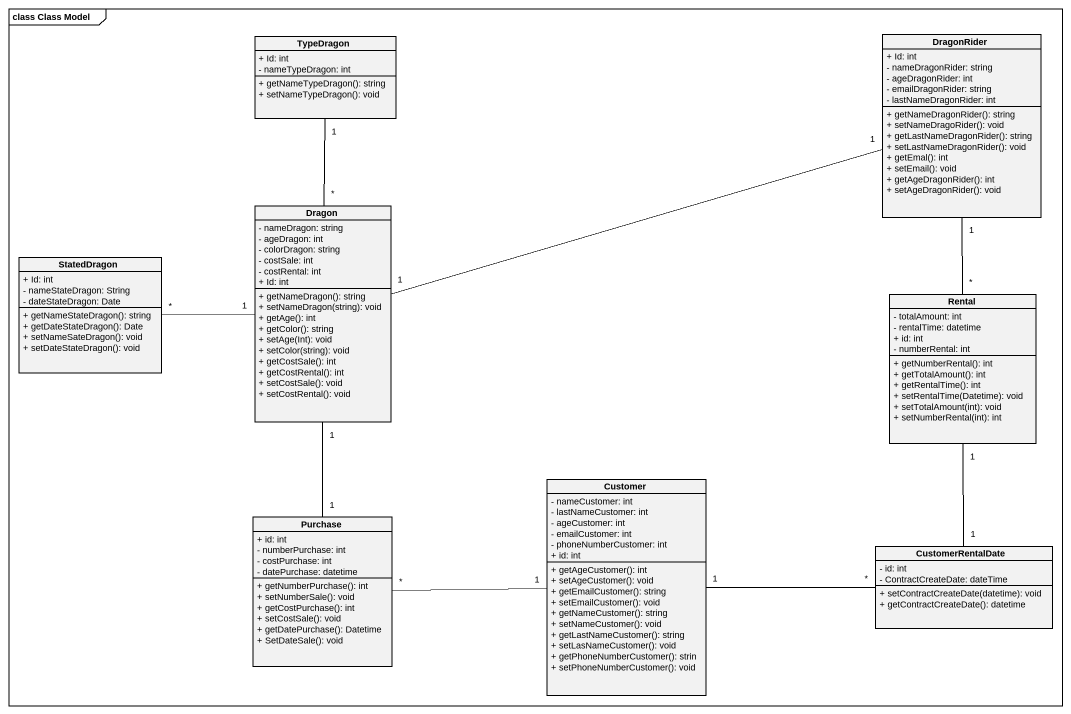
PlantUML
@startuml
mainframe class Class Model
hide circle
hide empty members
skinparam classAttributeIconSize 0
class TypeDragon {
  + Id: int
  - nameTypeDragon: int
  + getNameTypeDragon(): string
  + setNameTypeDragon(): void
}
class DragonRider {
  + Id: int
  - nameDragonRider: string
  - ageDragonRider: int
  - emailDragonRider: string
  - lastNameDragonRider: int
  + getNameDragonRider(): string
  + setNameDragoRider(): void
  + getLastNameDragonRider(): string
  + setLastNameDragonRider(): void
  + getEmal(): int
  + setEmail(): void
  + getAgeDragonRider(): int
  + setAgeDragonRider(): void
}
class Dragon {
  - nameDragon: string
  - ageDragon: int
  - colorDragon: string
  - costSale: int
  - costRental: int
  + Id: int
  + getNameDragon(): string
  + setNameDragon(string): void
  + getAge(): int
  + getColor(): string
  + setAge(Int): void
  + setColor(string): void
  + getCostSale(): int
  + getCostRental(): int
  + setCostSale(): void
  + setCostRental(): void
}
class StatedDragon {
  + Id: int
  - nameStateDragon: String
  - dateStateDragon: Date
  + getNameStateDragon(): string
  + getDateStateDragon(): Date
  + setNameSateDragon(): void
  + setDateStateDragon(): void
}
class Rental {
  - totalAmount: int
  - rentalTime: datetime
  + id: int
  - numberRental: int
  + getNumberRental(): int
  + getTotalAmount(): int
  + getRentalTime(): int
  + setRentalTime(Datetime): void
  + setTotalAmount(int): void
  + setNumberRental(int): int
}
class Customer {
  - nameCustomer: int
  - lastNameCustomer: int
  - ageCustomer: int
  - emailCustomer: int
  - phoneNumberCustomer: int
  + id: int
  + getAgeCustomer(): int
  + setAgeCustomer(): void
  + getEmailCustomer(): string
  + setEmailCustomer(): void
  + getNameCustomer(): string
  + setNameCustomer(): void
  + getLastNameCustomer(): string
  + setLasNameCustomer(): void
  + getPhoneNumberCustomer(): strin
  + setPhoneNumberCustomer(): void
}
class Purchase {
  + id: int
  - numberPurchase: int
  - costPurchase: int
  - datePurchase: datetime
  + getNumberPurchase(): int
  + setNumberSale(): void
  + getCostPurchase(): int
  + setCostSale(): void
  + getDatePurchase(): Datetime
  + SetDateSale(): void
}
class CustomerRentalDate {
  - id: int
  - ContractCreateDate: dateTime
  + setContractCreateDate(datetime): void
  + getContractCreateDate(): datetime
}
Dragon "*" -up- "1" TypeDragon
Dragon "1" -right- "1" DragonRider
Dragon "1" -left- "*" StatedDragon
Rental "*" -up- "1" DragonRider
Customer "1" -left- "*" Purchase
Customer "1" -right- "*" CustomerRentalDate
Purchase "1" -up- "1" Dragon
CustomerRentalDate "1" -up- "1" Rental
@enduml
